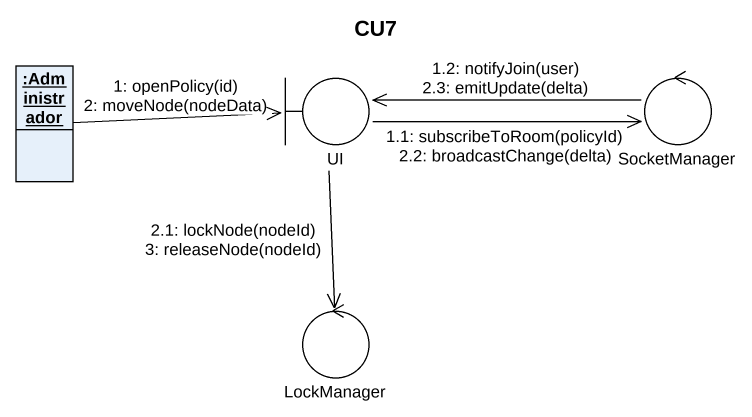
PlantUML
@startuml
title CU7
allowmixing
hide circle
hide empty members
object ":Administrador" as Administrador
boundary UI
control SocketManager
control LockManager
Administrador -right-> UI : 1: openPolicy(id)\n2: moveNode(nodeData)
UI -right-> SocketManager : 1.1: subscribeToRoom(policyId)\n2.2: broadcastChange(delta)
SocketManager -left-> UI : 1.2: notifyJoin(user)\n2.3: emitUpdate(delta)
UI --> LockManager : 2.1: lockNode(nodeId)\n3: releaseNode(nodeId)
@enduml
